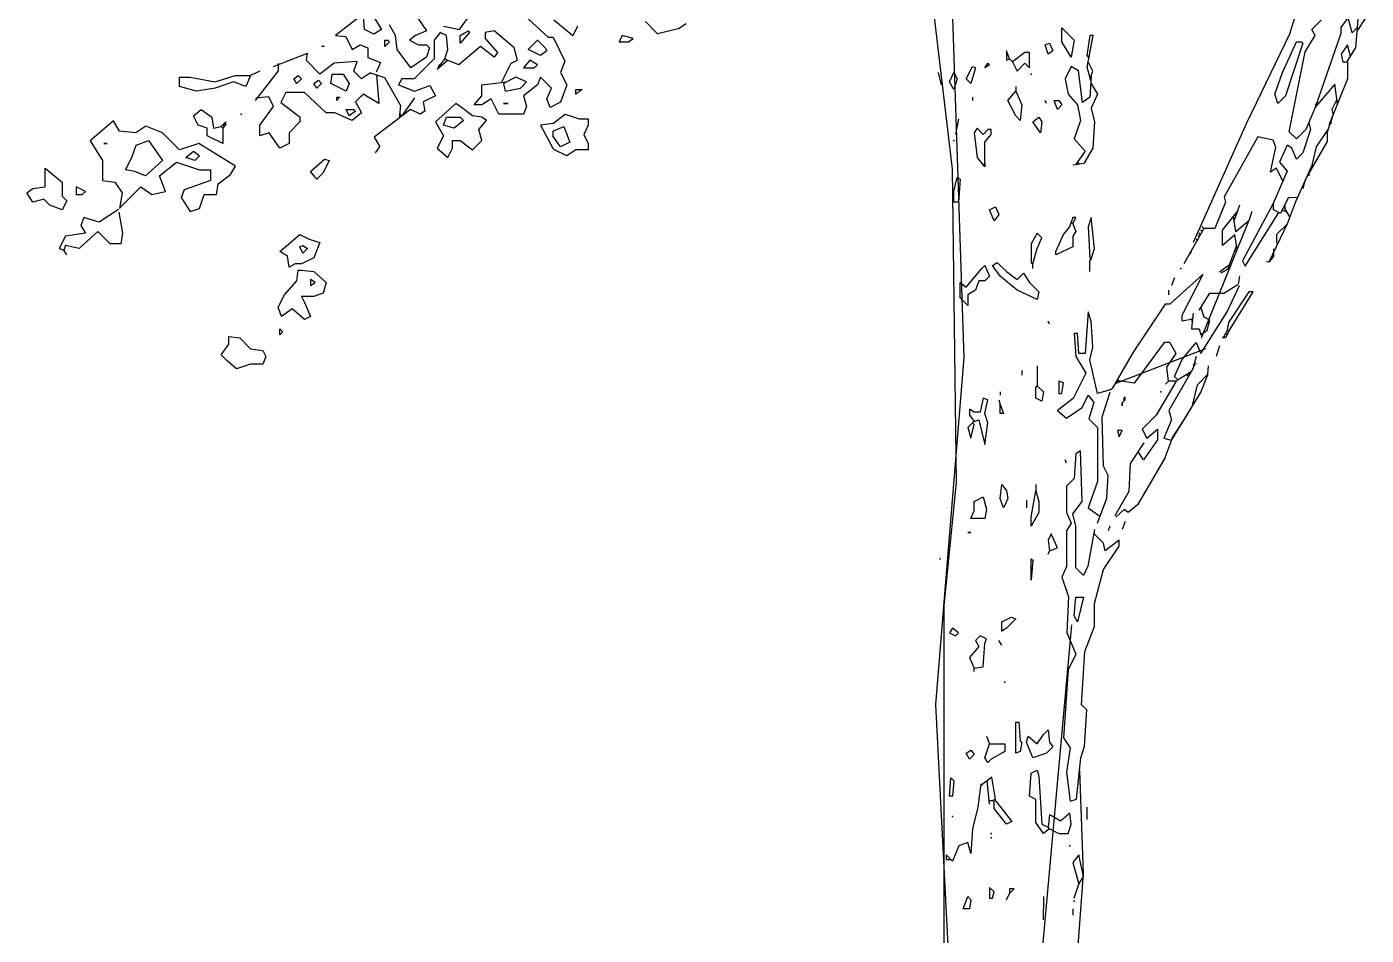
# Model space of a CAD drawing. Header units: millimetres. Extents: x 1211.91 to 1219.54, y 1029.16 to 1038.08.
# Drawn here: x 1213.778 to 1216.071, y 1030.702 to 1032.256 of the extents above; entities that cross this region are included whole.
import ezdxf

# ---------------------------------------------------------------- set-up
doc = ezdxf.new("R2010")
doc.units = ezdxf.units.MM
doc.header["$MEASUREMENT"] = 0
for name, color, linetype in [('Hojas01', 94, 'CONTINUOUS'), ('Hojas02', 62, 'CONTINUOUS'), ('Tronco', 34, 'CONTINUOUS')]:
    doc.layers.add(name, color=color, linetype=linetype)

msp = doc.modelspace()

# ---------------------------------------------------------------- linework, layer by layer
at = {"layer": 'Hojas01', "linetype": 'Continuous'}
for p, q in [((1214.5187, 1032.2516), (1214.613, 1032.3811)), ((1214.6022, 1032.3011), (1214.6704, 1032.2387)), ((1214.3626, 1032.285), (1214.3065, 1032.2413)), ((1214.3566, 1032.2519), (1214.3548, 1032.2738)), ((1214.3725, 1032.273), (1214.3857, 1032.2519)), ((1214.3725, 1032.2439), (1214.3566, 1032.2519)), ((1214.3857, 1032.2519), (1214.3725, 1032.2439)), ((1214.4913, 1032.2571), (1214.5187, 1032.2516)), ((1214.5784, 1032.2492), (1214.5626, 1032.2466)), ((1214.6127, 1032.2202), (1214.5784, 1032.2492)), ((1214.7126, 1032.2406), (1214.6802, 1032.2676)), ((1214.721, 1032.2571), (1214.7126, 1032.2406)), ((1214.8578, 1032.2443), (1214.8371, 1032.2651)), ((1214.8939, 1032.2527), (1214.8578, 1032.2443)), ((1214.9067, 1032.2614), (1214.8939, 1032.2527)), ((1214.3065, 1032.2413), (1214.3246, 1032.2395)), ((1214.3246, 1032.2395), (1214.3355, 1032.2175)), ((1214.3355, 1032.2175), (1214.3487, 1032.2255)), ((1214.3487, 1032.2255), (1214.3619, 1032.2202)), ((1214.486, 1032.2466), (1214.4754, 1032.2334)), ((1214.4754, 1032.2334), (1214.4754, 1032.2017)), ((1214.4966, 1032.2413), (1214.486, 1032.2466)), ((1214.4992, 1032.2175), (1214.4966, 1032.2413)), ((1214.5626, 1032.2466), (1214.5626, 1032.236)), ((1214.5626, 1032.236), (1214.5837, 1032.2123)), ((1214.6704, 1032.2387), (1214.6791, 1032.2387)), ((1214.6791, 1032.2387), (1214.6993, 1032.1976)), ((1214.2009, 1032.1885), (1214.2587, 1032.2111)), ((1214.2569, 1032.1985), (1214.2587, 1032.2111)), ((1214.3619, 1032.2202), (1214.3619, 1032.2039)), ((1214.3619, 1032.2039), (1214.3837, 1032.1952)), ((1214.4939, 1032.2017), (1214.4992, 1032.2175)), ((1214.5546, 1032.2228), (1214.5176, 1032.191)), ((1214.5784, 1032.2043), (1214.5546, 1032.2228)), ((1214.5837, 1032.2123), (1214.5784, 1032.2043)), ((1214.618, 1032.1991), (1214.6127, 1032.2202)), ((1214.2088, 1032.181), (1214.1692, 1032.1304)), ((1214.2088, 1032.1933), (1214.2088, 1032.181)), ((1214.2801, 1032.1753), (1214.2569, 1032.1985)), ((1214.3042, 1032.194), (1214.2801, 1032.1753)), ((1214.3437, 1032.197), (1214.3042, 1032.194)), ((1214.3382, 1032.1806), (1214.3437, 1032.197)), ((1214.3514, 1032.1674), (1214.3382, 1032.1806)), ((1214.3837, 1032.1952), (1214.3764, 1032.1785)), ((1214.4754, 1032.2017), (1214.4411, 1032.1674)), ((1214.4984, 1032.1989), (1214.4807, 1032.1832)), ((1214.4933, 1032.2009), (1214.4818, 1032.1869)), ((1214.486, 1032.1885), (1214.4834, 1032.1911)), ((1214.5176, 1032.191), (1214.4937, 1032.2008)), ((1214.5911, 1032.161), (1214.6074, 1032.1938)), ((1214.6074, 1032.1938), (1214.618, 1032.1991)), ((1214.6993, 1032.1976), (1214.6919, 1032.1779)), ((1214.3668, 1032.1777), (1214.3514, 1032.1674)), ((1214.3668, 1032.1777), (1214.3906, 1032.1696)), ((1214.3768, 1032.1742), (1214.3809, 1032.1249)), ((1214.3906, 1032.1696), (1214.4178, 1032.1214)), ((1214.42, 1032.1674), (1214.4147, 1032.1568)), ((1214.4147, 1032.1568), (1214.4419, 1032.1459)), ((1214.4411, 1032.1674), (1214.42, 1032.1674)), ((1214.5573, 1032.157), (1214.5993, 1032.162)), ((1214.5573, 1032.1383), (1214.5573, 1032.157)), ((1214.5938, 1032.1613), (1214.5969, 1032.1463)), ((1214.6154, 1032.17), (1214.5942, 1032.1595)), ((1214.6338, 1032.1621), (1214.6154, 1032.17)), ((1214.6233, 1032.1515), (1214.6338, 1032.1621)), ((1214.6523, 1032.1568), (1214.6286, 1032.1383)), ((1214.6576, 1032.17), (1214.6523, 1032.1568)), ((1214.6761, 1032.1515), (1214.6576, 1032.17)), ((1214.7025, 1032.1568), (1214.6917, 1032.1273)), ((1214.6919, 1032.1779), (1214.7025, 1032.1568)), ((1214.1927, 1032.1362), (1214.1704, 1032.1339)), ((1214.2009, 1032.1199), (1214.1927, 1032.1362)), ((1214.222, 1032.1436), (1214.2134, 1032.1265)), ((1214.2537, 1032.1436), (1214.222, 1032.1436)), ((1214.2906, 1032.1093), (1214.2537, 1032.1436)), ((1214.354, 1032.141), (1214.3408, 1032.1278)), ((1214.3809, 1032.1249), (1214.354, 1032.141)), ((1214.4211, 1032.104), (1214.4423, 1032.1349)), ((1214.4419, 1032.1459), (1214.4682, 1032.1558)), ((1214.4781, 1032.1383), (1214.457, 1032.1278)), ((1214.4682, 1032.1558), (1214.4781, 1032.1383)), ((1214.5441, 1032.1225), (1214.5573, 1032.1383)), ((1214.5731, 1032.1331), (1214.5573, 1032.1225)), ((1214.5863, 1032.1067), (1214.5731, 1032.1331)), ((1214.5969, 1032.1463), (1214.6233, 1032.1515)), ((1214.6286, 1032.1383), (1214.6338, 1032.1199)), ((1214.6682, 1032.1331), (1214.6761, 1032.1515)), ((1214.674, 1032.1185), (1214.6682, 1032.1331)), ((1214.1771, 1032.0882), (1214.2009, 1032.1199)), ((1214.2134, 1032.1265), (1214.2458, 1032.1024)), ((1214.3408, 1032.1278), (1214.3514, 1032.1093)), ((1214.4353, 1032.1148), (1214.3729, 1032.0676)), ((1214.4178, 1032.1214), (1214.4159, 1032.1002)), ((1214.4517, 1032.1067), (1214.4353, 1032.1148)), ((1214.4596, 1032.1119), (1214.4517, 1032.1067)), ((1214.457, 1032.1278), (1214.4596, 1032.1119)), ((1214.5573, 1032.1225), (1214.5441, 1032.1225)), ((1214.6338, 1032.1199), (1214.6286, 1032.1067)), ((1214.6917, 1032.1273), (1214.674, 1032.1185)), ((1213.9267, 1032.0954), (1213.8871, 1032.0611)), ((1213.9369, 1032.0776), (1213.9267, 1032.0954)), ((1214.1771, 1032.0697), (1214.1771, 1032.0882)), ((1214.2458, 1032.0935), (1214.2273, 1032.075)), ((1214.2458, 1032.1024), (1214.2458, 1032.0935)), ((1214.3058, 1032.1093), (1214.2906, 1032.1093)), ((1214.3354, 1032.096), (1214.3058, 1032.1093)), ((1214.3514, 1032.1093), (1214.3354, 1032.096)), ((1214.4204, 1032.1036), (1214.4166, 1032.1075)), ((1214.6286, 1032.1067), (1214.5863, 1032.1067)), ((1213.9651, 1032.075), (1213.9369, 1032.0776)), ((1213.9824, 1032.0863), (1213.9651, 1032.075)), ((1214.0108, 1032.075), (1213.9824, 1032.0863)), ((1214.0398, 1032.0459), (1214.0108, 1032.075)), ((1214.193, 1032.075), (1214.1771, 1032.0697)), ((1214.2114, 1032.0486), (1214.193, 1032.075)), ((1214.2273, 1032.075), (1214.2273, 1032.0565)), ((1214.3729, 1032.0676), (1214.3824, 1032.051)), ((1213.8871, 1032.0611), (1213.9078, 1032.0275)), ((1214.0727, 1032.0569), (1214.0398, 1032.0459)), ((1214.1357, 1032.0181), (1214.0727, 1032.0569)), ((1214.2273, 1032.0565), (1214.2114, 1032.0486)), ((1214.3751, 1032.0407), (1214.3824, 1032.051)), ((1213.9078, 1032.0275), (1213.9078, 1031.9931)), ((1214.0055, 1032.0011), (1214.0346, 1032.0248)), ((1214.0346, 1032.0248), (1214.0742, 1032.0116)), ((1214.0161, 1031.9747), (1214.0055, 1032.0011)), ((1214.0742, 1032.0116), (1214.0926, 1032.0116)), ((1214.0926, 1032.0116), (1214.0926, 1031.9933)), ((1214.1058, 1031.9879), (1214.127, 1032.0037)), ((1214.127, 1032.0037), (1214.1357, 1032.0181)), ((1213.9078, 1031.9931), (1213.929, 1031.9905)), ((1213.929, 1031.9905), (1213.9419, 1031.9723)), ((1213.9371, 1031.9459), (1213.9738, 1031.9826)), ((1213.9738, 1031.9826), (1213.9923, 1031.9694)), ((1213.9923, 1031.9694), (1214.0161, 1031.9747)), ((1214.0478, 1031.9774), (1214.0425, 1031.9641)), ((1214.0926, 1031.9933), (1214.0478, 1031.9774)), ((1214.1032, 1031.9694), (1214.1058, 1031.9879)), ((1213.9419, 1031.9723), (1213.9369, 1031.9456)), ((1214.0425, 1031.9641), (1214.0583, 1031.9403)), ((1214.0742, 1031.9456), (1214.0821, 1031.9694)), ((1214.0821, 1031.9694), (1214.1032, 1031.9694)), ((1213.8762, 1031.9298), (1213.8709, 1031.9166)), ((1213.9026, 1031.9219), (1213.8762, 1031.9298)), ((1213.9352, 1031.9436), (1213.9026, 1031.9219)), ((1213.936, 1031.9392), (1213.9422, 1031.903)), ((1214.0583, 1031.9403), (1214.0742, 1031.9456)), ((1213.8999, 1031.906), (1213.8682, 1031.877)), ((1213.8709, 1031.9166), (1213.8788, 1031.9034)), ((1213.921, 1031.8849), (1213.8999, 1031.906)), ((1213.8445, 1031.8981), (1213.8339, 1031.877)), ((1213.8445, 1031.8823), (1213.8418, 1031.8743)), ((1213.8788, 1031.9034), (1213.8445, 1031.8981)), ((1213.8682, 1031.877), (1213.8445, 1031.8823)), ((1213.9395, 1031.8849), (1213.921, 1031.8849)), ((1213.9422, 1031.903), (1213.9395, 1031.8849)), ((1213.8339, 1031.877), (1213.8418, 1031.8743)), ((1213.8471, 1031.8664), (1213.8418, 1031.8743))]:
    msp.add_line(p, q, dxfattribs=at)
at = {"layer": 'Hojas02', "linetype": 'Continuous'}
for p, q in [((1214.4464, 1032.273), (1214.4622, 1032.2492)), ((1214.4094, 1032.2413), (1214.3989, 1032.2598)), ((1214.4622, 1032.2492), (1214.4438, 1032.2413)), ((1214.5203, 1032.2413), (1214.5335, 1032.2492)), ((1214.5335, 1032.2492), (1214.5362, 1032.2466)), ((1214.391, 1032.2228), (1214.391, 1032.2334)), ((1214.391, 1032.2334), (1214.3962, 1032.2334)), ((1214.3989, 1032.2307), (1214.391, 1032.2228)), ((1214.3962, 1032.2334), (1214.3989, 1032.2307)), ((1214.4121, 1032.2175), (1214.4094, 1032.2413)), ((1214.4438, 1032.2413), (1214.4332, 1032.2334)), ((1214.4332, 1032.2334), (1214.449, 1032.2255)), ((1214.449, 1032.2255), (1214.4622, 1032.2255)), ((1214.4622, 1032.2255), (1214.4675, 1032.2202)), ((1214.5362, 1032.2466), (1214.5203, 1032.2281)), ((1214.5203, 1032.2281), (1214.5203, 1032.2413)), ((1214.6365, 1032.2175), (1214.6523, 1032.2334)), ((1214.6523, 1032.2334), (1214.6655, 1032.2202)), ((1214.7975, 1032.2413), (1214.7922, 1032.2307)), ((1214.7922, 1032.2307), (1214.8081, 1032.2307)), ((1214.816, 1032.236), (1214.7975, 1032.2413)), ((1214.8081, 1032.2307), (1214.816, 1032.236)), ((1214.288, 1032.2228), (1214.2827, 1032.2228)), ((1214.4358, 1032.1859), (1214.4121, 1032.2175)), ((1214.4622, 1032.2043), (1214.4358, 1032.1859)), ((1214.4675, 1032.2202), (1214.4622, 1032.2043)), ((1214.6576, 1032.207), (1214.6365, 1032.2175)), ((1214.6682, 1032.2149), (1214.6576, 1032.207)), ((1214.6655, 1032.2202), (1214.6682, 1032.2149)), ((1214.1771, 1032.1806), (1214.1613, 1032.1727)), ((1214.6391, 1032.1991), (1214.6286, 1032.1859)), ((1214.6286, 1032.1859), (1214.647, 1032.1859)), ((1214.6523, 1032.1911), (1214.6391, 1032.1991)), ((1214.647, 1032.1859), (1214.6523, 1032.1911)), ((1214.0398, 1032.1542), (1214.0398, 1032.17)), ((1214.0398, 1032.17), (1214.0583, 1032.17)), ((1214.0583, 1032.17), (1214.1006, 1032.1621)), ((1214.1006, 1032.1621), (1214.1349, 1032.1727)), ((1214.1322, 1032.1621), (1214.1006, 1032.1515)), ((1214.1534, 1032.1542), (1214.1322, 1032.1621)), ((1214.1349, 1032.1727), (1214.1613, 1032.1727)), ((1214.1613, 1032.1727), (1214.1534, 1032.1542)), ((1214.2352, 1032.1674), (1214.2431, 1032.1727)), ((1214.2405, 1032.1595), (1214.2352, 1032.1674)), ((1214.2484, 1032.1674), (1214.2405, 1032.1595)), ((1214.2431, 1032.1727), (1214.2484, 1032.1674)), ((1214.2695, 1032.1595), (1214.2774, 1032.1647)), ((1214.2748, 1032.1515), (1214.2695, 1032.1595)), ((1214.2827, 1032.1595), (1214.2748, 1032.1515)), ((1214.2774, 1032.1647), (1214.2827, 1032.1595)), ((1214.2986, 1032.1595), (1214.3012, 1032.1753)), ((1214.325, 1032.1463), (1214.2986, 1032.1595)), ((1214.3012, 1032.1753), (1214.3197, 1032.1753)), ((1214.3197, 1032.1753), (1214.3302, 1032.1595)), ((1214.3302, 1032.1595), (1214.325, 1032.1463)), ((1214.0689, 1032.1463), (1214.0398, 1032.1542)), ((1214.1006, 1032.1515), (1214.0689, 1032.1463)), ((1214.3144, 1032.1357), (1214.3091, 1032.1304)), ((1214.3091, 1032.1304), (1214.3091, 1032.1357)), ((1214.3091, 1032.1357), (1214.3144, 1032.1357)), ((1214.7289, 1032.1489), (1214.7183, 1032.141)), ((1214.7183, 1032.141), (1214.7183, 1032.1489)), ((1214.7183, 1032.1489), (1214.7289, 1032.1489)), ((1214.0636, 1032.104), (1214.0768, 1032.1146)), ((1214.0768, 1032.1146), (1214.0953, 1032.1014)), ((1214.3302, 1032.104), (1214.325, 1032.1146)), ((1214.325, 1032.1146), (1214.3382, 1032.1146)), ((1214.3408, 1032.1119), (1214.3302, 1032.104)), ((1214.3382, 1032.1146), (1214.3408, 1032.1119)), ((1214.5124, 1032.1251), (1214.4781, 1032.0935)), ((1214.5203, 1032.1199), (1214.5124, 1032.1251)), ((1214.5414, 1032.104), (1214.5203, 1032.1199)), ((1214.6022, 1032.1251), (1214.5942, 1032.1251)), ((1214.5942, 1032.1251), (1214.6022, 1032.1251)), ((1214.0715, 1032.0882), (1214.0636, 1032.104)), ((1214.0874, 1032.0829), (1214.0715, 1032.0882)), ((1214.0953, 1032.1014), (1214.0979, 1032.0829)), ((1214.1138, 1032.0882), (1214.1111, 1032.0855)), ((1214.1164, 1032.0908), (1214.1138, 1032.0882)), ((1214.1164, 1032.0855), (1214.1138, 1032.0882)), ((1214.119, 1032.0935), (1214.1164, 1032.0908)), ((1214.119, 1032.0882), (1214.1164, 1032.0908)), ((1214.119, 1032.0882), (1214.1164, 1032.0855)), ((1214.119, 1032.0882), (1214.119, 1032.0935)), ((1214.4781, 1032.0935), (1214.4913, 1032.0697)), ((1214.4913, 1032.0882), (1214.4966, 1032.1014)), ((1214.5098, 1032.0829), (1214.4913, 1032.0882)), ((1214.4966, 1032.1014), (1214.5203, 1032.1014)), ((1214.5256, 1032.0961), (1214.5098, 1032.0829)), ((1214.5203, 1032.1014), (1214.5256, 1032.0961)), ((1214.5573, 1032.1014), (1214.5414, 1032.104)), ((1214.552, 1032.0803), (1214.5652, 1032.0961)), ((1214.5652, 1032.0961), (1214.5573, 1032.1014)), ((1214.6787, 1032.0908), (1214.6576, 1032.0882)), ((1214.6576, 1032.0882), (1214.6787, 1032.0486)), ((1214.6787, 1032.0908), (1214.6998, 1032.1067)), ((1214.6998, 1032.1067), (1214.7236, 1032.0987)), ((1214.7236, 1032.0987), (1214.7394, 1032.0987)), ((1214.7394, 1032.0882), (1214.7315, 1032.0723)), ((1214.7394, 1032.0987), (1214.7394, 1032.0882)), ((1214.0874, 1032.0697), (1214.0874, 1032.0829)), ((1214.1138, 1032.0565), (1214.0874, 1032.0697)), ((1214.0979, 1032.0829), (1214.1111, 1032.0855)), ((1214.1138, 1032.0829), (1214.1111, 1032.0855)), ((1214.1164, 1032.0855), (1214.1138, 1032.0829)), ((1214.1138, 1032.0829), (1214.1138, 1032.0565)), ((1214.4913, 1032.0697), (1214.4807, 1032.0486)), ((1214.5573, 1032.0618), (1214.552, 1032.0803)), ((1214.6787, 1032.0776), (1214.6972, 1032.0855)), ((1214.6787, 1032.0776), (1214.6787, 1032.0697)), ((1214.6919, 1032.0512), (1214.6787, 1032.0697)), ((1214.6972, 1032.0855), (1214.7078, 1032.0591)), ((1214.7315, 1032.0723), (1214.7394, 1032.0565)), ((1213.9158, 1032.0565), (1213.9105, 1032.0565)), ((1213.9105, 1032.0565), (1213.9158, 1032.0565)), ((1213.958, 1032.0327), (1213.9659, 1032.0539)), ((1213.9659, 1032.0539), (1213.987, 1032.0618)), ((1213.987, 1032.0618), (1214.0108, 1032.0275)), ((1214.0504, 1032.0327), (1214.0636, 1032.0433)), ((1214.0636, 1032.0433), (1214.0742, 1032.0354)), ((1214.4807, 1032.0486), (1214.4992, 1032.0327)), ((1214.4992, 1032.0327), (1214.5071, 1032.0486)), ((1214.5071, 1032.0486), (1214.5071, 1032.0618)), ((1214.5071, 1032.0618), (1214.5203, 1032.0618)), ((1214.5203, 1032.0618), (1214.5414, 1032.0459)), ((1214.5414, 1032.0459), (1214.5573, 1032.0618)), ((1214.6814, 1032.0459), (1214.6787, 1032.0486)), ((1214.7025, 1032.0354), (1214.6814, 1032.0459)), ((1214.7078, 1032.0591), (1214.6919, 1032.0512)), ((1214.7183, 1032.0459), (1214.7025, 1032.0354)), ((1214.7236, 1032.0459), (1214.7183, 1032.0459)), ((1214.7394, 1032.0459), (1214.7236, 1032.0459)), ((1214.7394, 1032.0565), (1214.7394, 1032.0459)), ((1213.9474, 1032.0116), (1213.958, 1032.0327)), ((1214.0108, 1032.0275), (1213.9818, 1032.0011)), ((1214.0662, 1032.0275), (1214.0504, 1032.0327)), ((1214.0742, 1032.0354), (1214.0662, 1032.0275)), ((1214.2642, 1032.009), (1214.288, 1032.0301)), ((1214.2959, 1032.0275), (1214.2854, 1032.0063)), ((1214.288, 1032.0301), (1214.2959, 1032.0275)), ((1213.8102, 1032.0011), (1213.8102, 1032.0143)), ((1213.8102, 1032.0143), (1213.8392, 1031.9905)), ((1213.8102, 1031.9826), (1213.8102, 1032.0011)), ((1213.9633, 1032.009), (1213.9474, 1032.0116)), ((1213.9818, 1032.0011), (1213.9633, 1032.009)), ((1214.2748, 1031.9958), (1214.2642, 1032.009)), ((1214.2854, 1032.0063), (1214.2748, 1031.9958)), ((1213.7785, 1031.972), (1213.789, 1031.9799)), ((1213.789, 1031.9799), (1213.8102, 1031.9826)), ((1213.8392, 1031.9905), (1213.8392, 1031.9667)), ((1213.8788, 1031.9747), (1213.863, 1031.9826)), ((1213.863, 1031.9826), (1213.863, 1031.9694)), ((1213.8735, 1031.9694), (1213.8788, 1031.9747)), ((1213.789, 1031.9562), (1213.7785, 1031.972)), ((1213.8075, 1031.9615), (1213.789, 1031.9562)), ((1213.8181, 1031.9509), (1213.8075, 1031.9615)), ((1213.8392, 1031.943), (1213.8181, 1031.9509)), ((1213.8392, 1031.9667), (1213.8471, 1031.9588)), ((1213.8471, 1031.9588), (1213.8392, 1031.943)), ((1213.863, 1031.9694), (1213.8735, 1031.9694)), ((1214.2114, 1031.8717), (1214.2458, 1031.9007)), ((1214.2458, 1031.9007), (1214.2616, 1031.8928)), ((1214.2458, 1031.8796), (1214.251, 1031.8823)), ((1214.251, 1031.8823), (1214.259, 1031.877)), ((1214.2616, 1031.8928), (1214.2801, 1031.8875)), ((1214.2801, 1031.8875), (1214.2695, 1031.8611)), ((1214.2246, 1031.8638), (1214.2114, 1031.8717)), ((1214.2273, 1031.8453), (1214.2246, 1031.8638)), ((1214.251, 1031.8691), (1214.2458, 1031.8796)), ((1214.2695, 1031.8611), (1214.2484, 1031.8506)), ((1214.259, 1031.877), (1214.251, 1031.8691)), ((1214.2378, 1031.8506), (1214.2273, 1031.8453)), ((1214.2484, 1031.8506), (1214.2378, 1031.8506)), ((1214.2405, 1031.8215), (1214.2431, 1031.84)), ((1214.2431, 1031.84), (1214.2484, 1031.84)), ((1214.2484, 1031.84), (1214.2695, 1031.8374)), ((1214.2695, 1031.8374), (1214.2906, 1031.8189)), ((1214.2194, 1031.7978), (1214.2405, 1031.8215)), ((1214.2722, 1031.8189), (1214.2642, 1031.8242)), ((1214.2642, 1031.8242), (1214.2642, 1031.8136)), ((1214.2642, 1031.8136), (1214.2722, 1031.8189)), ((1214.2906, 1031.8189), (1214.2854, 1031.8004)), ((1214.2088, 1031.7767), (1214.2194, 1031.7978)), ((1214.2695, 1031.7951), (1214.2484, 1031.7951)), ((1214.2484, 1031.7951), (1214.2537, 1031.7846)), ((1214.2854, 1031.8004), (1214.2695, 1031.7951)), ((1214.2141, 1031.7608), (1214.2088, 1031.7767)), ((1214.2326, 1031.774), (1214.2141, 1031.7608)), ((1214.2537, 1031.7555), (1214.2326, 1031.774)), ((1214.2537, 1031.7846), (1214.2642, 1031.7608)), ((1214.2642, 1031.7608), (1214.2537, 1031.7555)), ((1214.1243, 1031.7133), (1214.1243, 1031.7265)), ((1214.1243, 1031.7265), (1214.1428, 1031.7239)), ((1214.1428, 1031.7239), (1214.1613, 1031.7054)), ((1214.2114, 1031.7291), (1214.2114, 1031.7397)), ((1214.2114, 1031.7397), (1214.2167, 1031.7344)), ((1214.2167, 1031.7344), (1214.2114, 1031.7291)), ((1214.1111, 1031.6948), (1214.1243, 1031.7133)), ((1214.1613, 1031.7054), (1214.1824, 1031.7027)), ((1214.1824, 1031.7027), (1214.1877, 1031.6922)), ((1214.1217, 1031.6843), (1214.1111, 1031.6948)), ((1214.1375, 1031.6711), (1214.1217, 1031.6843)), ((1214.1613, 1031.679), (1214.1375, 1031.6711)), ((1214.1824, 1031.679), (1214.1613, 1031.679)), ((1214.1877, 1031.6922), (1214.1824, 1031.679))]:
    msp.add_line(p, q, dxfattribs=at)
msp.add_point((1214.1454, 1032.1067), dxfattribs=at)
at = {"layer": 'Tronco', "linetype": 'Continuous'}
for p, q in [((1215.2938, 1032.591), (1215.362, 1032.0128)), ((1216.0085, 1032.4734), (1215.9395, 1032.2435)), ((1215.3577, 1032.4209), (1215.3818, 1031.6905)), ((1216.0278, 1032.2548), (1216.0457, 1032.2801)), ((1216.0465, 1032.2461), (1216.0399, 1032.2718)), ((1216.053, 1032.2207), (1216.0584, 1032.289)), ((1216.0552, 1032.249), (1216.0705, 1032.2722)), ((1215.5499, 1032.2307), (1215.5499, 1032.2545)), ((1215.5499, 1032.2545), (1215.571, 1032.2334)), ((1215.9776, 1032.2519), (1215.9934, 1032.2677)), ((1215.9829, 1032.2413), (1215.9776, 1032.2519)), ((1216.0278, 1032.2451), (1216.0278, 1032.2548)), ((1216.0556, 1032.2554), (1216.0465, 1032.2461)), ((1215.5209, 1032.2255), (1215.5288, 1032.2281)), ((1215.5262, 1032.2096), (1215.5209, 1032.2255)), ((1215.5288, 1032.2281), (1215.5341, 1032.2149)), ((1215.5658, 1032.2043), (1215.5499, 1032.2307)), ((1215.571, 1032.2334), (1215.5658, 1032.2043)), ((1215.5974, 1032.2413), (1215.5922, 1032.207)), ((1215.5932, 1032.1871), (1215.6034, 1032.2413)), ((1215.6034, 1032.2413), (1215.5974, 1032.2413)), ((1215.9395, 1032.2435), (1215.8654, 1032.0914)), ((1215.9274, 1032.1779), (1215.9512, 1032.2307)), ((1215.9618, 1032.2281), (1215.9327, 1032.1383)), ((1215.9512, 1032.2307), (1215.9591, 1032.2307)), ((1215.9591, 1032.2307), (1215.9618, 1032.2281)), ((1215.9663, 1032.2136), (1215.9829, 1032.2413)), ((1215.9842, 1032.1204), (1216.0278, 1032.2451)), ((1216.0383, 1032.2255), (1216.0278, 1032.2096)), ((1216.0439, 1032.2063), (1216.0383, 1032.2255)), ((1215.4602, 1032.2017), (1215.4549, 1032.2149)), ((1215.4549, 1032.2149), (1215.4549, 1032.1991)), ((1215.4866, 1032.2123), (1215.4654, 1032.1964)), ((1215.4945, 1032.2123), (1215.4866, 1032.2123)), ((1215.4945, 1032.1859), (1215.4945, 1032.2123)), ((1215.5341, 1032.2149), (1215.5262, 1032.2096)), ((1215.5922, 1032.207), (1215.5963, 1032.2029)), ((1215.9388, 1032.0768), (1215.9663, 1032.2136)), ((1216.0278, 1032.2096), (1216.0304, 1032.1964)), ((1216.0383, 1032.1975), (1216.053, 1032.2207)), ((1215.3862, 1032.1674), (1215.3968, 1032.1885)), ((1215.4021, 1032.1859), (1215.3942, 1032.1595)), ((1215.3968, 1032.1885), (1215.4021, 1032.1859)), ((1215.4179, 1032.1859), (1215.4232, 1032.1938)), ((1215.4258, 1032.1911), (1215.4179, 1032.1859)), ((1215.4232, 1032.1938), (1215.4258, 1032.1911)), ((1215.4549, 1032.1991), (1215.4602, 1032.2017)), ((1215.4654, 1032.1964), (1215.4602, 1032.2017)), ((1215.4654, 1032.1964), (1215.4734, 1032.1806)), ((1215.4734, 1032.1806), (1215.4866, 1032.1938)), ((1215.4866, 1032.1938), (1215.4945, 1032.1859)), ((1215.5658, 1032.1885), (1215.5552, 1032.1674)), ((1215.578, 1032.1811), (1215.5658, 1032.1885)), ((1215.5852, 1032.1265), (1215.578, 1032.1811)), ((1215.5993, 1032.1646), (1215.5932, 1032.1871)), ((1215.6027, 1032.1806), (1215.5949, 1032.1962)), ((1215.5984, 1032.1676), (1215.6027, 1032.1806)), ((1216.0304, 1032.1964), (1216.0377, 1032.1964)), ((1216.0383, 1032.1964), (1216.0383, 1032.1674)), ((1215.344, 1032.1568), (1215.3387, 1032.1779)), ((1215.3572, 1032.1621), (1215.3651, 1032.1779)), ((1215.3651, 1032.1489), (1215.3572, 1032.1621)), ((1215.3651, 1032.1779), (1215.3704, 1032.1674)), ((1215.3704, 1032.1674), (1215.3651, 1032.1489)), ((1215.3942, 1032.1595), (1215.3862, 1032.1674)), ((1215.5552, 1032.1674), (1215.5605, 1032.141)), ((1215.5996, 1032.1711), (1215.5978, 1032.136)), ((1215.599, 1032.1612), (1215.6106, 1032.141)), ((1215.9142, 1032.141), (1215.9274, 1032.1779)), ((1216.0169, 1032.1579), (1215.9839, 1032.1195)), ((1216.0383, 1032.1674), (1216.0066, 1032.0882)), ((1216.0214, 1032.1244), (1216.0169, 1032.1579)), ((1215.3968, 1032.1357), (1215.3968, 1032.1304)), ((1215.4575, 1032.1304), (1215.4707, 1032.1463)), ((1215.4707, 1032.1542), (1215.4707, 1032.1463)), ((1215.4707, 1032.1463), (1215.4813, 1032.1225)), ((1215.5605, 1032.141), (1215.5763, 1032.1225)), ((1215.5978, 1032.136), (1215.5852, 1032.1265)), ((1215.6106, 1032.141), (1215.6001, 1032.1172)), ((1215.9195, 1032.1251), (1215.9142, 1032.141)), ((1215.9327, 1032.1383), (1215.9195, 1032.1251)), ((1215.4707, 1032.104), (1215.4575, 1032.1304)), ((1215.4813, 1032.1225), (1215.4786, 1032.0961)), ((1215.5235, 1032.1251), (1215.5209, 1032.1304)), ((1215.542, 1032.1146), (1215.5367, 1032.1304)), ((1215.5367, 1032.1304), (1215.5446, 1032.1304)), ((1215.5499, 1032.1225), (1215.542, 1032.1146)), ((1215.5446, 1032.1304), (1215.5499, 1032.1225)), ((1215.5763, 1032.1225), (1215.5816, 1032.0961)), ((1215.6001, 1032.1172), (1215.6054, 1032.0935)), ((1215.9867, 1032.1263), (1215.9673, 1032.0805)), ((1215.9855, 1032.1251), (1215.9829, 1032.1225)), ((1216.0205, 1032.1317), (1216.0119, 1032.1146)), ((1216.0119, 1032.1146), (1216.0142, 1032.1056)), ((1215.373, 1032.0987), (1215.3678, 1032.0723)), ((1215.4786, 1032.0961), (1215.4707, 1032.104)), ((1215.4998, 1032.0935), (1215.5103, 1032.1014)), ((1215.513, 1032.075), (1215.4998, 1032.0935)), ((1215.5103, 1032.1014), (1215.5156, 1032.0935)), ((1215.5156, 1032.0935), (1215.513, 1032.075)), ((1215.5816, 1032.0961), (1215.571, 1032.0644)), ((1215.6054, 1032.0935), (1215.6027, 1032.0486)), ((1215.8654, 1032.0914), (1215.7743, 1031.8875)), ((1215.9721, 1032.0917), (1215.975, 1032.0803)), ((1216.0125, 1032.1011), (1216.004, 1032.0762)), ((1216.0119, 1032.0908), (1216.0093, 1032.0935)), ((1215.4047, 1032.0829), (1215.3994, 1032.075)), ((1215.3994, 1032.075), (1215.4047, 1032.0327)), ((1215.4153, 1032.0723), (1215.4047, 1032.0829)), ((1215.4232, 1032.0803), (1215.4153, 1032.0723)), ((1215.4179, 1032.0591), (1215.4285, 1032.0723)), ((1215.4285, 1032.0803), (1215.4232, 1032.0803)), ((1215.4285, 1032.0723), (1215.4285, 1032.0803)), ((1215.571, 1032.0644), (1215.5895, 1032.0433)), ((1215.8848, 1032.0681), (1215.8275, 1031.9654)), ((1215.9115, 1032.0623), (1215.8848, 1032.0681)), ((1215.9512, 1032.0644), (1215.9388, 1032.0768)), ((1215.9673, 1032.0805), (1215.9512, 1032.0644)), ((1215.975, 1032.0803), (1215.9618, 1032.0407)), ((1215.9853, 1032.051), (1216.0056, 1032.0808)), ((1216.004, 1032.0785), (1216.004, 1032.0599)), ((1215.4179, 1032.0222), (1215.4179, 1032.0591)), ((1215.5895, 1032.0433), (1215.5728, 1032.0203)), ((1215.6027, 1032.0486), (1215.5871, 1032.0224)), ((1215.9067, 1032.0075), (1215.9161, 1032.0506)), ((1215.9161, 1032.0506), (1215.9115, 1032.0623)), ((1215.9354, 1032.0539), (1215.9222, 1032.0248)), ((1215.9433, 1032.0486), (1215.9354, 1032.0539)), ((1215.9512, 1032.0301), (1215.9433, 1032.0486)), ((1216.004, 1032.0599), (1215.9686, 1031.9988)), ((1215.9765, 1032.0124), (1215.9853, 1032.051)), ((1215.4047, 1032.0327), (1215.4153, 1032.0195)), ((1215.4179, 1032.0222), (1215.4153, 1032.0195)), ((1215.4179, 1032.0169), (1215.4153, 1032.0195)), ((1215.4179, 1032.0222), (1215.4179, 1032.0169)), ((1215.5871, 1032.0224), (1215.5684, 1032.0195)), ((1215.5798, 1032.0214), (1215.5762, 1032.025)), ((1215.9222, 1032.0248), (1215.9352, 1032.0092)), ((1215.9783, 1032.0202), (1215.9498, 1031.9568)), ((1215.9618, 1032.0407), (1215.9512, 1032.0301)), ((1215.362, 1032.0128), (1215.3691, 1031.4769)), ((1215.3651, 1031.9747), (1215.3704, 1031.9984)), ((1215.3704, 1031.9984), (1215.3757, 1031.9958)), ((1215.3757, 1031.9958), (1215.373, 1031.9562)), ((1215.9169, 1032.0143), (1215.9067, 1032.0075)), ((1215.9352, 1032.0092), (1215.9105, 1031.9528)), ((1215.9278, 1031.9924), (1215.9169, 1032.0143)), ((1215.9723, 1032.0063), (1215.9723, 1032.0011)), ((1215.9776, 1032.0116), (1215.975, 1032.0143)), ((1215.3651, 1031.9562), (1215.3651, 1031.9747)), ((1215.9631, 1031.9825), (1215.9668, 1031.9949)), ((1215.9631, 1031.9799), (1215.9631, 1031.9852)), ((1215.373, 1031.9562), (1215.3651, 1031.9562)), ((1215.8298, 1031.9562), (1215.8113, 1031.9113)), ((1215.8275, 1031.9654), (1215.8298, 1031.9562)), ((1215.8535, 1031.9509), (1215.8511, 1031.9429)), ((1215.9105, 1031.9528), (1215.8589, 1031.8557)), ((1215.9116, 1031.943), (1215.9116, 1031.9549)), ((1215.9367, 1031.9634), (1215.9239, 1031.9369)), ((1215.9314, 1031.9526), (1215.9314, 1031.9406)), ((1215.9498, 1031.9568), (1215.9356, 1031.9204)), ((1215.9531, 1031.9641), (1215.9367, 1031.9634)), ((1215.4258, 1031.943), (1215.4364, 1031.9483)), ((1215.4338, 1031.9245), (1215.4258, 1031.943)), ((1215.4417, 1031.9351), (1215.4338, 1031.9245)), ((1215.4364, 1031.9483), (1215.4417, 1031.9351)), ((1215.5684, 1031.9298), (1215.5658, 1031.9219)), ((1215.5684, 1031.9192), (1215.5737, 1031.9298)), ((1215.5737, 1031.9298), (1215.5684, 1031.9298)), ((1215.6001, 1031.9298), (1215.5948, 1031.9139)), ((1215.6054, 1031.877), (1215.6001, 1031.9298)), ((1215.8245, 1031.9085), (1215.8498, 1031.9396)), ((1215.8477, 1031.9056), (1215.8435, 1031.9318)), ((1215.8511, 1031.9429), (1215.8444, 1031.9256)), ((1215.8633, 1031.8469), (1215.9208, 1031.9384)), ((1215.8746, 1031.9403), (1215.8698, 1031.9244)), ((1215.9239, 1031.9368), (1215.9116, 1031.943)), ((1215.9327, 1031.9403), (1215.926, 1031.9413)), ((1215.9399, 1031.9312), (1215.9314, 1031.9452)), ((1215.5526, 1031.9007), (1215.5631, 1031.9139)), ((1215.5631, 1031.9139), (1215.5658, 1031.9219)), ((1215.5684, 1031.9192), (1215.5658, 1031.9219)), ((1215.5684, 1031.9192), (1215.5737, 1031.906)), ((1215.5737, 1031.906), (1215.5684, 1031.8981)), ((1215.5948, 1031.9139), (1215.5974, 1031.8611)), ((1215.7928, 1031.9113), (1215.7585, 1031.8506)), ((1215.79, 1031.9062), (1215.787, 1031.9092)), ((1215.7888, 1031.7239), (1215.8694, 1031.9245)), ((1215.7928, 1031.9113), (1215.7894, 1031.9147)), ((1215.8113, 1031.9113), (1215.7929, 1031.9113)), ((1215.8245, 1031.8823), (1215.8245, 1031.9085)), ((1215.8698, 1031.9245), (1215.8477, 1031.9056)), ((1215.9356, 1031.9204), (1215.9039, 1031.8536)), ((1215.935, 1031.9188), (1215.9169, 1031.9007)), ((1215.5077, 1031.9034), (1215.4971, 1031.8849)), ((1215.4971, 1031.8849), (1215.4971, 1031.8532)), ((1215.5156, 1031.8955), (1215.5077, 1031.9034)), ((1215.5077, 1031.877), (1215.5156, 1031.8955)), ((1215.5394, 1031.8717), (1215.5526, 1031.9007)), ((1215.5684, 1031.8981), (1215.5684, 1031.8796)), ((1215.7822, 1031.8902), (1215.7796, 1031.8928)), ((1215.7853, 1031.8977), (1215.783, 1031.9)), ((1215.7871, 1031.9011), (1215.7846, 1031.9036)), ((1215.8455, 1031.9006), (1215.8245, 1031.8823)), ((1215.8486, 1031.8821), (1215.8331, 1031.8411)), ((1215.8498, 1031.875), (1215.8455, 1031.9006)), ((1215.9169, 1031.9007), (1215.9169, 1031.8864)), ((1215.4998, 1031.8506), (1215.5077, 1031.877)), ((1215.5684, 1031.8796), (1215.5394, 1031.8664)), ((1215.5394, 1031.8664), (1215.5394, 1031.8717)), ((1215.5974, 1031.8611), (1215.6001, 1031.8585)), ((1215.5974, 1031.8559), (1215.6001, 1031.8585)), ((1215.6001, 1031.8585), (1215.6054, 1031.877)), ((1215.7681, 1031.867), (1215.7721, 1031.8741)), ((1215.7717, 1031.8691), (1215.769, 1031.8717)), ((1215.8484, 1031.8716), (1215.8456, 1031.8743)), ((1215.9116, 1031.8638), (1215.9039, 1031.8536)), ((1215.9116, 1031.8767), (1215.9116, 1031.8638)), ((1215.3862, 1031.811), (1215.4126, 1031.8427)), ((1215.4126, 1031.8427), (1215.4179, 1031.8479)), ((1215.4179, 1031.8479), (1215.4258, 1031.8295)), ((1215.4311, 1031.8479), (1215.439, 1031.8532)), ((1215.4443, 1031.8295), (1215.4311, 1031.8479)), ((1215.439, 1031.8532), (1215.4549, 1031.8374)), ((1215.4549, 1031.8374), (1215.4734, 1031.8242)), ((1215.4971, 1031.8532), (1215.4998, 1031.8506)), ((1215.4998, 1031.8427), (1215.4998, 1031.8506)), ((1215.5974, 1031.8374), (1215.5974, 1031.8559)), ((1215.836, 1031.8486), (1215.8197, 1031.8365)), ((1215.8331, 1031.8411), (1215.8218, 1031.8347)), ((1215.8589, 1031.8557), (1215.8633, 1031.8469)), ((1215.9039, 1031.8536), (1215.8992, 1031.8541)), ((1215.3757, 1031.7925), (1215.3757, 1031.8189)), ((1215.3757, 1031.8189), (1215.3862, 1031.811)), ((1215.4074, 1031.8215), (1215.4021, 1031.8057)), ((1215.4179, 1031.8215), (1215.4074, 1031.8215)), ((1215.4258, 1031.8295), (1215.4179, 1031.8215)), ((1215.4734, 1031.8057), (1215.4443, 1031.8295)), ((1215.4734, 1031.8242), (1215.4839, 1031.8347)), ((1215.4839, 1031.8347), (1215.4945, 1031.8189)), ((1215.4945, 1031.8189), (1215.5103, 1031.8031)), ((1215.7914, 1031.8329), (1215.7347, 1031.7819)), ((1215.7426, 1031.8268), (1215.7374, 1031.8136)), ((1215.7558, 1031.7632), (1215.7914, 1031.8329)), ((1215.8271, 1031.8004), (1215.8509, 1031.8153)), ((1215.8325, 1031.7686), (1215.8535, 1031.8136)), ((1215.8535, 1031.8295), (1215.8513, 1031.8161)), ((1215.3889, 1031.7793), (1215.3757, 1031.7925)), ((1215.4021, 1031.8057), (1215.3889, 1031.7978)), ((1215.3889, 1031.7978), (1215.3889, 1031.7793)), ((1215.5077, 1031.7899), (1215.4734, 1031.8057)), ((1215.5103, 1031.8031), (1215.5077, 1031.7899)), ((1215.7321, 1031.8057), (1215.7321, 1031.7978)), ((1215.7849, 1031.7714), (1215.8032, 1031.8004)), ((1215.8032, 1031.8004), (1215.8271, 1031.8004)), ((1215.835, 1031.7344), (1215.8773, 1031.8031)), ((1215.8694, 1031.8031), (1215.835, 1031.7503)), ((1215.8773, 1031.8031), (1215.8694, 1031.8031)), ((1215.5948, 1031.7687), (1215.5895, 1031.6975)), ((1215.6001, 1031.7529), (1215.5948, 1031.7687)), ((1215.7267, 1031.7819), (1215.6718, 1031.6998)), ((1215.7347, 1031.7819), (1215.7267, 1031.7819)), ((1215.7875, 1031.6975), (1215.8325, 1031.7686)), ((1215.7932, 1031.7595), (1215.7877, 1031.7764)), ((1215.5288, 1031.7476), (1215.5262, 1031.7529)), ((1215.6027, 1031.708), (1215.6001, 1031.7529)), ((1215.7558, 1031.7529), (1215.7558, 1031.7632)), ((1215.7731, 1031.7563), (1215.7558, 1031.7529)), ((1215.7743, 1031.7661), (1215.7713, 1031.7397)), ((1215.7727, 1031.7528), (1215.7733, 1031.7581)), ((1215.803, 1031.7542), (1215.7932, 1031.7595)), ((1215.7981, 1031.7371), (1215.803, 1031.7542)), ((1215.835, 1031.7503), (1215.8324, 1031.7371)), ((1215.5763, 1031.7318), (1215.571, 1031.7318)), ((1215.571, 1031.7318), (1215.5737, 1031.6922)), ((1215.579, 1031.6975), (1215.5763, 1031.7318)), ((1215.7713, 1031.7397), (1215.7849, 1031.7397)), ((1215.7849, 1031.7397), (1215.7875, 1031.7291)), ((1215.7875, 1031.7291), (1215.7981, 1031.7371)), ((1215.8245, 1031.7239), (1215.8271, 1031.7265)), ((1215.8298, 1031.7239), (1215.8245, 1031.7239)), ((1215.8298, 1031.7318), (1215.8271, 1031.7265)), ((1215.8298, 1031.7239), (1215.8271, 1031.7265)), ((1215.8324, 1031.7371), (1215.8298, 1031.7318)), ((1215.8324, 1031.7291), (1215.8298, 1031.7318)), ((1215.8324, 1031.7291), (1215.8298, 1031.7239)), ((1215.835, 1031.7344), (1215.8324, 1031.7371)), ((1215.835, 1031.7344), (1215.8324, 1031.7291)), ((1215.5974, 1031.6868), (1215.6027, 1031.708)), ((1215.6718, 1031.6998), (1215.636, 1031.6374)), ((1215.7953, 1031.7054), (1215.6406, 1031.6456)), ((1215.725, 1031.7159), (1215.6733, 1031.6468)), ((1215.7347, 1031.7159), (1215.725, 1031.7159)), ((1215.7453, 1031.6975), (1215.7347, 1031.7159)), ((1215.7558, 1031.6869), (1215.7796, 1031.7159)), ((1215.7796, 1031.7159), (1215.7875, 1031.6975)), ((1215.8192, 1031.7107), (1215.8139, 1031.6922)), ((1215.3818, 1031.6905), (1215.3337, 1031.0966)), ((1215.5077, 1031.6763), (1215.5077, 1031.642)), ((1215.5737, 1031.6922), (1215.5907, 1031.6639)), ((1215.5895, 1031.6975), (1215.579, 1031.6975)), ((1215.6106, 1031.6288), (1215.5974, 1031.6868)), ((1215.7294, 1031.6737), (1215.7453, 1031.6975)), ((1215.7426, 1031.6579), (1215.7558, 1031.6869)), ((1215.7796, 1031.6922), (1215.7741, 1031.6711)), ((1215.777, 1031.6763), (1215.7743, 1031.679)), ((1215.7796, 1031.679), (1215.777, 1031.6816)), ((1215.7993, 1031.662), (1215.8007, 1031.6763)), ((1215.4813, 1031.6684), (1215.4813, 1031.6605)), ((1215.5907, 1031.6639), (1215.5688, 1031.6206)), ((1215.7321, 1031.6499), (1215.7294, 1031.6737)), ((1215.7741, 1031.6711), (1215.7329, 1031.5997)), ((1215.7483, 1031.6522), (1215.7426, 1031.6579)), ((1215.771, 1031.6658), (1215.7458, 1031.6507)), ((1215.7664, 1031.6579), (1215.7631, 1031.6612)), ((1215.7684, 1031.6612), (1215.7664, 1031.6631)), ((1215.7817, 1031.6437), (1215.7993, 1031.662)), ((1215.7993, 1031.662), (1215.7873, 1031.6316)), ((1215.4443, 1031.6315), (1215.4443, 1031.6262)), ((1215.505, 1031.6394), (1215.5077, 1031.642)), ((1215.505, 1031.6209), (1215.505, 1031.6394)), ((1215.5077, 1031.642), (1215.5182, 1031.6315)), ((1215.5182, 1031.6315), (1215.5156, 1031.6156)), ((1215.5526, 1031.6473), (1215.5446, 1031.6499)), ((1215.5446, 1031.6499), (1215.5446, 1031.6288)), ((1215.5446, 1031.6288), (1215.5499, 1031.6288)), ((1215.5499, 1031.6288), (1215.5526, 1031.6473)), ((1215.6326, 1031.635), (1215.6106, 1031.6288)), ((1215.6186, 1031.5892), (1215.6323, 1031.6312)), ((1215.6326, 1031.635), (1215.636, 1031.6374)), ((1215.6479, 1031.6507), (1215.6423, 1031.6486)), ((1215.6733, 1031.6468), (1215.6439, 1031.6513)), ((1215.7453, 1031.6499), (1215.711, 1031.5919)), ((1215.7268, 1031.6447), (1215.7321, 1031.6499)), ((1215.7445, 1031.6499), (1215.7321, 1031.6499)), ((1215.7873, 1031.6316), (1215.736, 1031.5478)), ((1215.773, 1031.6082), (1215.7817, 1031.6437)), ((1215.4153, 1031.6209), (1215.41, 1031.5971)), ((1215.4232, 1031.6183), (1215.4153, 1031.6209)), ((1215.4179, 1031.5945), (1215.4232, 1031.6183)), ((1215.4417, 1031.6183), (1215.4443, 1031.6103)), ((1215.4443, 1031.6103), (1215.4496, 1031.5945)), ((1215.4443, 1031.5945), (1215.4443, 1031.6103)), ((1215.5156, 1031.6156), (1215.505, 1031.6209)), ((1215.5688, 1031.6206), (1215.542, 1031.5998)), ((1215.5842, 1031.6051), (1215.5948, 1031.6262)), ((1215.5948, 1031.6262), (1215.6042, 1031.6136)), ((1215.6042, 1031.6136), (1215.596, 1031.5854)), ((1215.6555, 1031.6156), (1215.6529, 1031.613)), ((1215.6529, 1031.613), (1215.6529, 1031.6077)), ((1215.6529, 1031.6077), (1215.6529, 1031.613)), ((1215.6582, 1031.6235), (1215.6555, 1031.6209)), ((1215.6582, 1031.6183), (1215.6555, 1031.6209)), ((1215.6555, 1031.6209), (1215.6555, 1031.6156)), ((1215.6582, 1031.6183), (1215.6555, 1031.6156)), ((1215.6582, 1031.6183), (1215.6582, 1031.6235)), ((1215.3994, 1031.5971), (1215.3915, 1031.6024)), ((1215.3915, 1031.6024), (1215.3915, 1031.5919)), ((1215.3915, 1031.5919), (1215.3994, 1031.5813)), ((1215.41, 1031.5971), (1215.3994, 1031.5971)), ((1215.3994, 1031.5813), (1215.4074, 1031.5839)), ((1215.4074, 1031.5839), (1215.4179, 1031.5417)), ((1215.4232, 1031.5787), (1215.4179, 1031.5945)), ((1215.4496, 1031.5945), (1215.4443, 1031.5945)), ((1215.542, 1031.5998), (1215.5578, 1031.5866)), ((1215.5578, 1031.5866), (1215.5842, 1031.6051)), ((1215.596, 1031.5854), (1215.6106, 1031.5707)), ((1215.6212, 1031.5047), (1215.6186, 1031.5892)), ((1215.711, 1031.5919), (1215.6872, 1031.5681)), ((1215.7374, 1031.5839), (1215.7242, 1031.5523)), ((1215.7329, 1031.5997), (1215.7374, 1031.5839)), ((1215.7387, 1031.5524), (1215.766, 1031.5945)), ((1215.3968, 1031.5787), (1215.3889, 1031.5707)), ((1215.3889, 1031.5707), (1215.3942, 1031.5523)), ((1215.3942, 1031.5523), (1215.3994, 1031.576)), ((1215.3994, 1031.5813), (1215.3968, 1031.5787)), ((1215.3994, 1031.576), (1215.3968, 1031.5787)), ((1215.4179, 1031.5417), (1215.4232, 1031.5787)), ((1215.6106, 1031.5707), (1215.6106, 1031.4783)), ((1215.6529, 1031.5655), (1215.645, 1031.5655)), ((1215.645, 1031.5655), (1215.6476, 1031.5549)), ((1215.6476, 1031.5549), (1215.6529, 1031.5655)), ((1215.6872, 1031.5681), (1215.6951, 1031.5523)), ((1215.6951, 1031.5523), (1215.7136, 1031.5681)), ((1215.7136, 1031.5681), (1215.7136, 1031.5496)), ((1215.6898, 1031.5443), (1215.6667, 1031.5091)), ((1215.7136, 1031.5496), (1215.6897, 1031.5152)), ((1215.7242, 1031.5523), (1215.7367, 1031.5491)), ((1215.7264, 1031.5193), (1215.7384, 1031.5516)), ((1215.5578, 1031.51), (1215.5552, 1031.5153)), ((1215.5737, 1031.5259), (1215.571, 1031.4836)), ((1215.5816, 1031.5311), (1215.5737, 1031.5259)), ((1215.5845, 1031.4444), (1215.5816, 1031.5311)), ((1215.7264, 1031.5193), (1215.6793, 1031.4387)), ((1215.6897, 1031.5152), (1215.6806, 1031.5288)), ((1215.6291, 1031.4889), (1215.6212, 1031.5047)), ((1215.6667, 1031.5091), (1215.6641, 1031.4611)), ((1215.3691, 1031.4769), (1215.348, 1031.2654)), ((1215.4443, 1031.4493), (1215.447, 1031.4731)), ((1215.447, 1031.4731), (1215.4549, 1031.4625)), ((1215.505, 1031.4731), (1215.505, 1031.4625)), ((1215.571, 1031.4836), (1215.5578, 1031.4704)), ((1215.5578, 1031.4704), (1215.5578, 1031.4255)), ((1215.6106, 1031.4783), (1215.5948, 1031.4335)), ((1215.6267, 1031.45), (1215.6291, 1031.4889)), ((1215.3994, 1031.444), (1215.4153, 1031.4519)), ((1215.4153, 1031.4519), (1215.4206, 1031.4308)), ((1215.4496, 1031.4335), (1215.4443, 1031.4493)), ((1215.4575, 1031.4493), (1215.4496, 1031.4335)), ((1215.4549, 1031.4625), (1215.4575, 1031.4493)), ((1215.4892, 1031.4467), (1215.4892, 1031.4335)), ((1215.4971, 1031.4176), (1215.505, 1031.4625)), ((1215.505, 1031.4625), (1215.5103, 1031.444)), ((1215.6106, 1031.4071), (1215.6267, 1031.45)), ((1215.6641, 1031.4611), (1215.6405, 1031.4196)), ((1215.3942, 1031.415), (1215.3994, 1031.4282)), ((1215.3994, 1031.4282), (1215.3994, 1031.444)), ((1215.4206, 1031.4308), (1215.4179, 1031.415)), ((1215.5103, 1031.4255), (1215.4971, 1031.4018)), ((1215.5103, 1031.444), (1215.5103, 1031.4255)), ((1215.5578, 1031.4255), (1215.5658, 1031.4071)), ((1215.5684, 1031.4229), (1215.5845, 1031.4444)), ((1215.5737, 1031.4018), (1215.5684, 1031.4229)), ((1215.5948, 1031.4335), (1215.6145, 1031.4193)), ((1215.6562, 1031.4304), (1215.6423, 1031.4176)), ((1215.6634, 1031.4255), (1215.6562, 1031.4304)), ((1215.6793, 1031.4387), (1215.6634, 1031.4255)), ((1215.4179, 1031.415), (1215.3942, 1031.415)), ((1215.4971, 1031.4018), (1215.4971, 1031.4176)), ((1215.5658, 1031.4071), (1215.5578, 1031.3939)), ((1215.5737, 1031.3305), (1215.5737, 1031.4018)), ((1215.6318, 1031.4018), (1215.6291, 1031.3939)), ((1215.6582, 1031.4097), (1215.6529, 1031.3965)), ((1215.3942, 1031.3912), (1215.3889, 1031.3912)), ((1215.3889, 1031.3912), (1215.3942, 1031.3912)), ((1215.5314, 1031.3886), (1215.5262, 1031.378)), ((1215.5262, 1031.378), (1215.5288, 1031.3595)), ((1215.542, 1031.3648), (1215.5314, 1031.3886)), ((1215.5578, 1031.3939), (1215.5578, 1031.3331)), ((1215.6054, 1031.3965), (1215.594, 1031.3333)), ((1215.6212, 1031.3727), (1215.6044, 1031.3895)), ((1215.6476, 1031.378), (1215.6238, 1031.3595)), ((1215.6476, 1031.3675), (1215.6476, 1031.378)), ((1215.5262, 1031.3543), (1215.5288, 1031.3595)), ((1215.5288, 1031.3595), (1215.542, 1031.3648)), ((1215.6238, 1031.3595), (1215.6212, 1031.3727)), ((1215.6212, 1031.3279), (1215.6476, 1031.3675)), ((1215.4971, 1031.3094), (1215.4971, 1031.3463)), ((1215.4971, 1031.3463), (1215.4998, 1031.3437)), ((1215.4998, 1031.3437), (1215.4971, 1031.3094)), ((1215.5578, 1031.3331), (1215.5499, 1031.3147)), ((1215.594, 1031.3333), (1215.5869, 1031.3173)), ((1215.5499, 1031.3147), (1215.561, 1031.2813)), ((1215.5869, 1031.3173), (1215.5737, 1031.3305)), ((1215.6054, 1031.2698), (1215.6212, 1031.3279)), ((1215.348, 1031.2654), (1215.348, 1030.6731)), ((1215.561, 1031.2813), (1215.5582, 1031.2198)), ((1215.571, 1031.2487), (1215.5737, 1031.2803)), ((1215.5737, 1031.2803), (1215.5869, 1031.2803)), ((1215.5869, 1031.2803), (1215.5816, 1031.2592)), ((1215.6054, 1031.2304), (1215.6054, 1031.2698)), ((1215.447, 1031.2381), (1215.4628, 1031.246)), ((1215.4707, 1031.2434), (1215.4549, 1031.2275)), ((1215.4628, 1031.246), (1215.4707, 1031.2434)), ((1215.5763, 1031.2381), (1215.571, 1031.2487)), ((1215.5816, 1031.2592), (1215.5763, 1031.2381)), ((1215.3625, 1031.2275), (1215.3572, 1031.2196)), ((1215.3572, 1031.2196), (1215.3678, 1031.2143)), ((1215.373, 1031.2196), (1215.3625, 1031.2275)), ((1215.3678, 1031.2143), (1215.373, 1031.2196)), ((1215.447, 1031.2223), (1215.447, 1031.2381)), ((1215.4549, 1031.2275), (1215.447, 1031.2223)), ((1215.5582, 1031.2198), (1215.5738, 1031.1829)), ((1215.5891, 1031.1875), (1215.6054, 1031.2304)), ((1215.4074, 1031.1959), (1215.3915, 1031.1774)), ((1215.41, 1031.2143), (1215.4021, 1031.2064)), ((1215.4021, 1031.2064), (1215.4074, 1031.1959)), ((1215.4206, 1031.2091), (1215.41, 1031.2143)), ((1215.4153, 1031.1615), (1215.4179, 1031.2011)), ((1215.4179, 1031.2011), (1215.4206, 1031.2091)), ((1215.447, 1031.1985), (1215.4417, 1031.2064)), ((1215.3915, 1031.1774), (1215.3994, 1031.1589)), ((1215.5738, 1031.1829), (1215.5605, 1031.1563)), ((1215.5835, 1031.0963), (1215.5891, 1031.1875)), ((1215.3994, 1031.1589), (1215.4153, 1031.1615)), ((1215.3994, 1031.1536), (1215.3994, 1031.1589)), ((1215.5605, 1031.1563), (1215.5526, 1031.0401)), ((1215.3337, 1031.0966), (1215.3577, 1030.623)), ((1215.5922, 1031.0876), (1215.5835, 1031.0963)), ((1215.5885, 1031.0258), (1215.5922, 1031.0876)), ((1215.4707, 1031.0137), (1215.4707, 1031.0665)), ((1215.4707, 1031.0665), (1215.476, 1031.0665)), ((1215.476, 1031.0665), (1215.4786, 1031.0348)), ((1215.4206, 1031.0427), (1215.4258, 1031.0295)), ((1215.4786, 1031.0348), (1215.4813, 1031.0322)), ((1215.4892, 1031.0322), (1215.4918, 1031.0427)), ((1215.4918, 1031.0427), (1215.5077, 1031.0295)), ((1215.5077, 1031.0295), (1215.5182, 1031.0454)), ((1215.5182, 1031.0454), (1215.5262, 1031.0533)), ((1215.5262, 1031.0533), (1215.5288, 1031.0322)), ((1215.5526, 1031.0401), (1215.5642, 1031.0228)), ((1215.3862, 1031.0137), (1215.3942, 1031.019)), ((1215.3915, 1031.0031), (1215.3862, 1031.0137)), ((1215.3994, 1031.0111), (1215.3915, 1031.0031)), ((1215.3942, 1031.019), (1215.3994, 1031.0111)), ((1215.4179, 1031.0058), (1215.4258, 1031.0295)), ((1215.4258, 1031.0295), (1215.4364, 1031.0295)), ((1215.4522, 1031.0163), (1215.4285, 1031.0031)), ((1215.4364, 1031.0295), (1215.4522, 1031.0295)), ((1215.4522, 1031.0295), (1215.4522, 1031.0163)), ((1215.4786, 1031.0163), (1215.4707, 1031.0137)), ((1215.4813, 1031.0322), (1215.4786, 1031.0163)), ((1215.4998, 1031.0058), (1215.4892, 1031.0322)), ((1215.5235, 1031.0137), (1215.4998, 1031.0058)), ((1215.5341, 1031.0243), (1215.5235, 1031.0137)), ((1215.5288, 1031.0322), (1215.5341, 1031.0243)), ((1215.5642, 1031.0228), (1215.5577, 1030.9812)), ((1215.5824, 1031.0057), (1215.5885, 1031.0258)), ((1215.4232, 1030.9979), (1215.4179, 1031.0058)), ((1215.4285, 1031.0031), (1215.4232, 1030.9979)), ((1215.5749, 1030.9349), (1215.5824, 1031.0057)), ((1215.3572, 1030.9398), (1215.3598, 1030.9715)), ((1215.3598, 1030.9715), (1215.3651, 1030.9662)), ((1215.3651, 1030.9662), (1215.3625, 1030.9398)), ((1215.4258, 1030.9266), (1215.4221, 1030.9666)), ((1215.4945, 1030.9398), (1215.4971, 1030.9794)), ((1215.4971, 1030.9794), (1215.5077, 1030.9847)), ((1215.5077, 1030.9847), (1215.5103, 1030.9741)), ((1215.5103, 1030.9741), (1215.5156, 1030.8923)), ((1215.5577, 1030.9812), (1215.5642, 1030.9313)), ((1215.3625, 1030.9398), (1215.3572, 1030.9398)), ((1215.4338, 1030.9319), (1215.4247, 1030.9319)), ((1215.505, 1030.9345), (1215.4945, 1030.9398)), ((1215.505, 1030.8949), (1215.505, 1030.9345)), ((1215.5642, 1030.9313), (1215.5749, 1030.9349)), ((1215.5922, 1030.9213), (1215.5922, 1030.9002)), ((1215.5288, 1030.9081), (1215.5262, 1030.887)), ((1215.5341, 1030.9055), (1215.5288, 1030.9081)), ((1215.5473, 1030.8975), (1215.5341, 1030.9055)), ((1215.5631, 1030.9107), (1215.5473, 1030.8975)), ((1215.5658, 1030.8923), (1215.5631, 1030.9107)), ((1215.5182, 1030.8764), (1215.505, 1030.8949)), ((1215.5156, 1030.8923), (1215.5262, 1030.887)), ((1215.5288, 1030.8843), (1215.5182, 1030.8764)), ((1215.5288, 1030.8843), (1215.5262, 1030.887)), ((1215.5288, 1030.8843), (1215.5446, 1030.8764)), ((1215.5446, 1030.8764), (1215.5605, 1030.8764)), ((1215.5605, 1030.8764), (1215.5658, 1030.8923)), ((1215.579, 1030.8395), (1215.5684, 1030.8263)), ((1215.5869, 1030.8025), (1215.579, 1030.8395)), ((1215.5684, 1030.8263), (1215.579, 1030.7893)), ((1215.4338, 1030.7761), (1215.4258, 1030.784)), ((1215.4258, 1030.784), (1215.4258, 1030.7655)), ((1215.4602, 1030.7735), (1215.4681, 1030.7814)), ((1215.4681, 1030.7814), (1215.4602, 1030.7814)), ((1215.4602, 1030.7814), (1215.4602, 1030.7735)), ((1215.571, 1030.7655), (1215.579, 1030.7893)), ((1215.579, 1030.7893), (1215.5869, 1030.8025)), ((1215.381, 1030.7471), (1215.3889, 1030.7682)), ((1215.3889, 1030.7682), (1215.3942, 1030.7629)), ((1215.3942, 1030.7629), (1215.3915, 1030.7471)), ((1215.4258, 1030.7655), (1215.4311, 1030.7655)), ((1215.4311, 1030.7655), (1215.4338, 1030.7761)), ((1215.4549, 1030.7629), (1215.4602, 1030.7735)), ((1215.5182, 1030.7682), (1215.5182, 1030.7523)), ((1215.3915, 1030.7471), (1215.381, 1030.7471)), ((1215.5182, 1030.7523), (1215.5182, 1030.7471)), ((1215.5182, 1030.7523), (1215.5182, 1030.7471)), ((1215.5182, 1030.7286), (1215.5182, 1030.7471)), ((1215.5684, 1030.7471), (1215.5684, 1030.7365))]:
    msp.add_line(p, q, dxfattribs=at)
for points in [[(1215.5662, 1031.233), (1215.502, 1030.5187), (1215.4539, 1029.9087), (1215.5107, 1029.4369)], [(1215.4365, 1030.9315), (1215.4299, 1030.9725), (1215.4104, 1030.9577)], [(1215.5801, 1030.984), (1215.5862, 1030.8076), (1215.5702, 1030.5909), (1215.5702, 1030.3341), (1215.5702, 1030.0853), (1215.5942, 1029.6679), (1215.6097, 1029.4505)], [(1215.4108, 1030.9609), (1215.406, 1030.9214), (1215.3968, 1030.8843), (1215.3942, 1030.8421), (1215.3889, 1030.8606), (1215.3732, 1030.8553), (1215.3625, 1030.8288)], [(1215.4365, 1030.9315), (1215.4643, 1030.8969), (1215.4549, 1030.8923), (1215.4338, 1030.9187), (1215.4338, 1030.9349)], [(1215.3625, 1030.8289), (1215.3519, 1030.8395), (1215.3519, 1030.8315), (1215.3598, 1030.8315)]]:
    msp.add_lwpolyline(points, dxfattribs=at)
for p in [(1215.4971, 1032.1753), (1215.3651, 1032.0618), (1215.7532, 1031.8427), (1215.7189, 1031.6315), (1215.3414, 1031.3463), (1215.4522, 1031.1351), (1215.3625, 1030.9055), (1215.4285, 1030.8764), (1215.4285, 1030.8685), (1215.5631, 1030.8553), (1215.571, 1030.7603)]:
    msp.add_point(p, dxfattribs=at)

doc.saveas('drawing.dxf')
